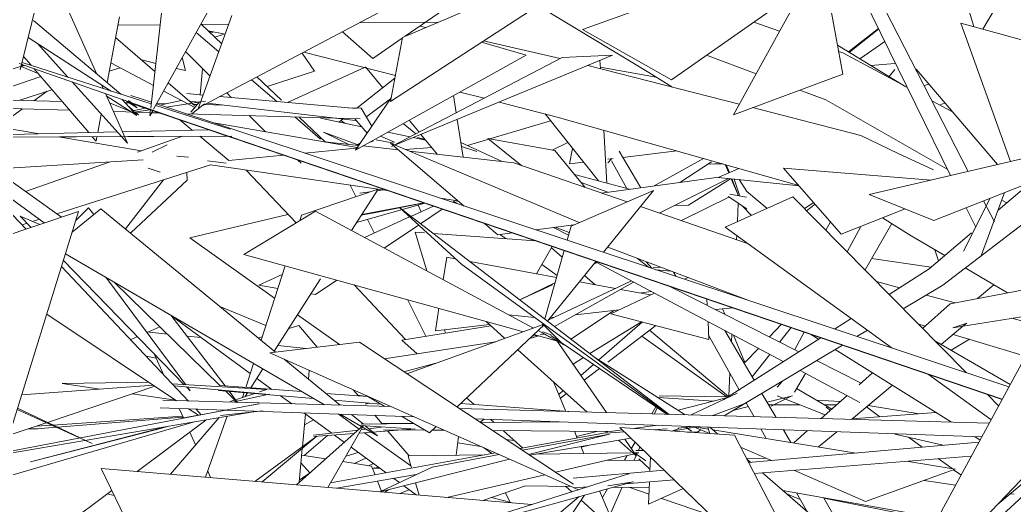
# Model space of a CAD drawing. Header units: millimetres. Extents: x 78096 to 288885, y -20632 to 149556.
# Drawn here: x 250028.1 to 250377.5, y 92837.4 to 93008 of the extents above; entities that cross this region are included whole.
import ezdxf

# ---------------------------------------------------------------- set-up
doc = ezdxf.new("R2010")
doc.units = ezdxf.units.MM
doc.layers.add('G-IMPT', color=8, linetype='Continuous', lineweight=9)
doc.layers.add('L-PLNT', color=71, linetype='Continuous', lineweight=9)

# ---------------------------------------------------------------- blocks, each defined once
blk = doc.blocks.new('ZZ-V - Tree Broadleaf 1 - 3dtree rotund SIMPLU-4826059-TOMH A-A')
at = {"layer": 'G-IMPT'}
for p, q in [((24460.09, 93124.25), (24378.67, 92976.61)), ((24377.69, 92976.95), (24392.87, 93111.06)), ((24355.11, 93085.62), (24331.81, 92990.47)), ((24341.09, 93028.36), (24358.58, 92989.16)), ((24336.43, 93007.79), (24367.2, 92981.9)), ((24362.34, 92985.99), (24366.68, 93009.1)), ((24363.72, 92983.02), (24334.59, 93001.83)), ((24337.85, 92999.72), (24348.5, 92987.92)), ((24332.45, 92993.09), (24377.86, 92978.47)), ((24332.96, 92995.19), (24335.63, 92992.07)), ((24252.03, 92967.19), (24331.85, 92991.61)), ((24331.43, 92992.75), (24404.16, 92967.21)), ((24332.11, 92991.69), (24333.52, 92992.12)), ((24332.18, 92991.98), (24333.52, 92992.12)), ((24336.6, 92990.93), (24355.87, 92968.42)), ((24350.05, 92986.21), (24369.5, 92964.68)), ((24360.34, 92985.2), (24360.91, 92983.93)), ((24361.72, 92982.11), (24369.5, 92964.68)), ((24372.94, 92977.07), (24369.2, 92979.48)), ((24369.89, 92979.64), (24372.94, 92977.07)), ((24370.66, 92981.49), (24377.93, 92979.07)), ((24676.81, 92874.63), (24369.8, 92979.07)), ((24369.84, 92978.98), (24676.8, 92874.62)), ((24371.08, 92978.63), (24377.63, 92976.4)), ((24377.39, 92974.28), (24377.64, 92976.49)), ((24378.51, 92976.31), (24377.39, 92974.28)), ((24378.41, 92976.14), (24388.68, 92972.64)), ((24379.42, 92977.97), (24405.53, 92969.56)), ((24379.71, 92978.48), (24679.17, 92878.98)), ((24359.06, 92968.49), (24360.26, 92974.9)), ((24310.34, 92967.31), (24365.9, 92968.66)), ((24367.7, 92968.7), (24397.82, 92969.43)), ((24739.15, 92972.04), (24630.12, 92946.65)), ((24652.84, 92937.5), (24739.44, 92971.76)), ((24406.19, 92967.19), (24310.11, 92966.72)), ((24310.11, 92966.72), (24367.4, 92967)), ((24310.58, 92966.71), (24406.19, 92967.19)), ((24357.12, 92966.95), (24358.47, 92965.37)), ((24358.47, 92965.37), (24358.77, 92966.95)), ((24369.61, 92967.01), (24404.25, 92967.17)), ((24401.26, 92968.36), (24676.78, 92874.58)), ((24579.54, 92935.13), (24603.34, 92945.81)), ((24603.34, 92945.81), (24664.14, 92883.98)), ((24652.84, 92937.5), (24630.12, 92946.65)), ((24352.33, 92940.7), (24310.83, 92926.72)), ((24352.33, 92940.7), (24325.22, 92853.21)), ((24329.14, 92939.53), (24333.88, 92934.49)), ((24675.26, 92837.71), (24796.91, 92939.29)), ((24579.54, 92935.13), (24638.24, 92892.58)), ((24633.05, 92794), (24707.15, 92930.53)), ((24763.08, 92929.82), (24635.14, 92795.63)), ((24346.31, 92921.29), (24390.88, 92873.99)), ((24341.14, 92904.58), (24386.7, 92874.11)), ((24419.46, 92890.95), (24450.99, 92894.66)), ((24450.99, 92894.66), (24526.17, 92844.78)), ((24419.46, 92890.95), (24526.21, 92843.56)), ((24650.95, 92883.37), (24672.91, 92867.45)), ((24671.67, 92876.32), (24675.57, 92872.35)), ((24326.05, 92855.91), (24415.51, 92873)), ((24330.72, 92870.98), (24357.08, 92859.03)), ((24330.87, 92871.45), (24352.86, 92861.03)), ((24470.07, 92868.48), (24381.02, 92871.64)), ((24381.88, 92874.24), (24462.12, 92872.01)), ((24390.91, 92871.29), (24394.39, 92868.97)), ((24393.51, 92871.2), (24395.43, 92869.16)), ((24394.53, 92869.05), (24404.04, 92870.83)), ((24413.24, 92872.55), (24415.76, 92873.02)), ((24486.13, 92871.35), (24672.22, 92866.17)), ((24326.94, 92855.43), (24415.01, 92870.39)), ((24388.66, 92867.96), (24394.32, 92869.01)), ((24402.15, 92868.87), (24417.11, 92870.58)), ((24669.63, 92861.4), (24491.59, 92867.72)), ((24308.29, 92841.88), (24392.58, 92866.58)), ((24335.37, 92852.64), (24382.88, 92864.93)), ((24379.33, 92863.82), (24335.37, 92852.64)), ((24372.92, 92849.22), (24397.04, 92867.28)), ((24379.33, 92863.82), (24384.01, 92865.12)), ((24542.47, 92864.7), (24582.74, 92861.94)), ((24542.47, 92864.7), (24620.35, 92789.66)), ((24582.74, 92861.94), (24620.35, 92789.66)), ((24354.73, 92860.15), (24357.08, 92859.03)), ((24668.62, 92859.54), (24587.75, 92852.32)), ((24665.79, 92854.65), (24589.72, 92848.52)), ((24360.22, 92850.29), (24371.85, 92826.42)), ((24360.22, 92850.29), (24511.52, 92837.55)), ((24487.57, 92829.95), (24545.54, 92848.36)), ((24558.07, 92849.67), (24526.12, 92846.81)), ((24543.6, 92847.75), (24545.75, 92848.4)), ((24693.34, 92849.08), (24633.67, 92794.28)), ((24487.93, 92829.25), (24547.03, 92845.57)), ((24531.22, 92843.82), (24526.21, 92843.41)), ((24526.5, 92843.43), (24527.97, 92842.78)), ((24538.26, 92844.14), (24547.3, 92845.55)), ((24561.6, 92846.26), (24544.58, 92844.89)), ((24345.42, 92828.63), (24363.99, 92842.54)), ((24454.43, 92778.01), (24528.18, 92840.36)), ((24530.06, 92840.88), (24490.91, 92781.85))]:
    blk.add_line(p, q, dxfattribs=at)
blk = doc.blocks.new('ZZ-V - Tree Broadleaf 2 - 3dtree rotund SIMPLU-4826084-TOMH A-A')
at = {"layer": 'G-IMPT'}
for p, q in [((24666.86, 93005.76), (24653.66, 93048.52)), ((24467.04, 93002.3), (24517.01, 93036.89)), ((24618.49, 93035.41), (24658.67, 92953.3)), ((24622.47, 93037.29), (24664.94, 92954.76)), ((24462.21, 93012.95), (24395.98, 92977.91)), ((24674.17, 93011.66), (24670.06, 93004.8)), ((24394.47, 92977.11), (24406.2, 93009.55)), ((24450.92, 93006.97), (24478.65, 93007.23)), ((24598.65, 93004.13), (24589.54, 93007.28)), ((24366.14, 93006.21), (24381.02, 93006.34)), ((24395.14, 93006.47), (24405.12, 93006.56)), ((24455.74, 92994.48), (24445.02, 93003.86)), ((24633.35, 93005.04), (24622.88, 92996.8)), ((24633.45, 93004.84), (24623.14, 92996.64)), ((24662.3, 93006.93), (24696.21, 92997.61)), ((24662.3, 93006.93), (24679.73, 92958.2)), ((24379.16, 92989.93), (24365.32, 93001.86)), ((24455.74, 92994.48), (24466.04, 93001.61)), ((24493.89, 93000.2), (24509.6, 92995.67)), ((24635.61, 93000.42), (24626.85, 92994.37)), ((24620.8, 92996.46), (24619.43, 92996.94)), ((24509.6, 92995.67), (24449.61, 92962.27)), ((24522.25, 92994.83), (24462.31, 92963.5)), ((24539.9, 92995.6), (24463.71, 92964.08)), ((24522.25, 92994.83), (24539.9, 92995.6)), ((24535.5, 92993.78), (24535.66, 92990.89)), ((24590.38, 92989.12), (24573, 92995.68)), ((24643.53, 92984.24), (24620.8, 92996.46)), ((24332.09, 92991.62), (24338.13, 92989.15)), ((24363.65, 92992.92), (24378.6, 92984.94)), ((24425.72, 92978.97), (24452.79, 92991.24)), ((24453.17, 92991.54), (24459.19, 92984.16)), ((24639.17, 92992.73), (24630.73, 92992.01)), ((24639.17, 92990.56), (24637.11, 92988.12)), ((24675.22, 92957.15), (24646.63, 92990.7)), ((24463.44, 92987.49), (24450.05, 92977.01)), ((24382.21, 92983.01), (24393.13, 92977.19)), ((24393.04, 92977.97), (24383.81, 92985.92)), ((24614.91, 92979.87), (24605.7, 92983.35)), ((24295.67, 92980.54), (24346.49, 92979.38)), ((24362.06, 92981.36), (24372.73, 92974.4)), ((24367.46, 92980.1), (24372.73, 92974.4)), ((24380.86, 92978.1), (24388.35, 92979.73)), ((24396.85, 92979.48), (24383.12, 92977.35)), ((24396.09, 92981.6), (24390.3, 92982.11)), ((24394.66, 92979.06), (24391.33, 92979.45)), ((24391.78, 92975.54), (24394.82, 92979.25)), ((24449.82, 92976.83), (24401.97, 92981.07)), ((24462.17, 92980.58), (24449.61, 92962.27)), ((24461.92, 92980.22), (24453.6, 92974.12)), ((24484.03, 92981.44), (24485, 92975.36)), ((24657.55, 92955.58), (24614.91, 92979.87)), ((24659.41, 92975.7), (24652.16, 92979.6)), ((24287.65, 92978.09), (24349.16, 92976.26)), ((24363.15, 92978.91), (24370.29, 92975.99)), ((24364.53, 92975.8), (24377.52, 92975.42)), ((24368.59, 92978.87), (24370.21, 92978.83)), ((24369.36, 92978.04), (24371.88, 92975.98)), ((24371.85, 92976.14), (24375.84, 92977.01)), ((24377.28, 92976.45), (24371.93, 92975.62)), ((24372.25, 92975.67), (24373.42, 92974.7)), ((24379.78, 92978.62), (24382.89, 92978.54)), ((24392.06, 92975.05), (24396.58, 92978.48)), ((24392.63, 92978.32), (24394.03, 92978.29)), ((24396.59, 92978.23), (24403.04, 92978.08)), ((24449.65, 92972.65), (24397.52, 92978.72)), ((24447.07, 92977.07), (24451.63, 92976.97)), ((24455.34, 92970.62), (24451.62, 92976.94)), ((24371.85, 92975.35), (24373.42, 92974.7)), ((24378.01, 92975.4), (24380.58, 92975.33)), ((24387.97, 92972.81), (24392.24, 92969.3)), ((24390.05, 92975.05), (24451.25, 92973.23)), ((24437.35, 92973.47), (24451.82, 92970.44)), ((24443.76, 92972.12), (24445.14, 92973.18)), ((24453.7, 92968.24), (24449.39, 92973.27)), ((24468.48, 92972.78), (24471.95, 92968.54)), ((24485.37, 92973.04), (24487.5, 92959.73)), ((24496.84, 92966.2), (24518.14, 92972.56)), ((24516.23, 92974.96), (24534.95, 92951.41)), ((24399.86, 92971.79), (24450.23, 92963.18)), ((24536.87, 92969.23), (24537.9, 92950.62)), ((24394.86, 92967.13), (24405.15, 92958.64)), ((24438.35, 92968.51), (24447.25, 92964.26)), ((24438.35, 92968.51), (24450.75, 92963.93)), ((24454.38, 92964.93), (24455.86, 92965.41)), ((24463.06, 92964.68), (24456.84, 92965.88)), ((24463.3, 92965.09), (24458.39, 92967.16)), ((24460.87, 92968.54), (24468.8, 92966.89)), ((24469.93, 92966.65), (24474.22, 92965.75)), ((24471.38, 92966.64), (24473.99, 92966.03)), ((24472.59, 92967.75), (24478.29, 92960.77)), ((24488.97, 92963.84), (24496.45, 92966.08)), ((24496.15, 92966.32), (24519.61, 92962.1)), ((24496.15, 92966.32), (24508.08, 92956.75)), ((24305.43, 92962.15), (24340.27, 92936.64)), ((24309.43, 92964.96), (24346.31, 92938.68)), ((24431.76, 92961.19), (24451.04, 92963.04)), ((24450.08, 92964.02), (24451.26, 92964.68)), ((24528.23, 92936.76), (24461.97, 92964.64)), ((24461.97, 92964.64), (24487.79, 92942.57)), ((24467.16, 92962.45), (24476.38, 92963.11)), ((24486.67, 92964.91), (24501.15, 92958.2)), ((24486.89, 92963.5), (24492.2, 92961.75)), ((24518.77, 92962.25), (24524.18, 92964.96)), ((24519.61, 92962.1), (24530.31, 92949.09)), ((24542.28, 92961.85), (24549.85, 92949)), ((24405.15, 92958.64), (24424.28, 92960.47)), ((24538.26, 92957.73), (24539.56, 92959.16)), ((24539.55, 92958.47), (24544.98, 92948.72)), ((24571.88, 92959.3), (24554.61, 92949.65)), ((24574.66, 92958.07), (24563.57, 92950.89)), ((24578.2, 92957.51), (24573.49, 92957.31)), ((24578.61, 92957.4), (24574.19, 92957.29)), ((24576.99, 92952.64), (24584.36, 92955.76)), ((24579.53, 92957.13), (24580.75, 92954.24)), ((24580.98, 92954.33), (24579.91, 92957.03)), ((24620.29, 92932.73), (24599.99, 92955.94)), ((24651.9, 92951.72), (24599.99, 92955.94)), ((24526.55, 92953.66), (24545.93, 92948.46)), ((24536.08, 92947.11), (24577.31, 92952.78)), ((24556.37, 92940.12), (24580.71, 92952.25)), ((24581.33, 92952.19), (24566.68, 92942.92)), ((24576.99, 92952.64), (24605.48, 92949.66)), ((24581.63, 92952.16), (24584.14, 92946.2)), ((24584.22, 92946.19), (24581.86, 92952.13)), ((24582.64, 92952.05), (24584.55, 92946.36)), ((24584.42, 92951.86), (24587.13, 92947.69)), ((24430.67, 92939.41), (24457.52, 92948.56)), ((24448.21, 92933.98), (24457.52, 92948.56)), ((24459.49, 92948.23), (24457.11, 92947.91)), ((24554.35, 92948.02), (24525.35, 92935.52)), ((24528.87, 92950.84), (24538.26, 92947.48)), ((24554.35, 92948.02), (24536.71, 92926.32)), ((24587.01, 92947.79), (24594.21, 92941.71)), ((24684.53, 92948.89), (24675.38, 92941.09)), ((24454.7, 92947.6), (24451.18, 92947.13)), ((24484.55, 92944.57), (24485.92, 92944.17)), ((24564.13, 92937.44), (24581.03, 92945.86)), ((24581.03, 92945.86), (24564.88, 92937.89)), ((24580.55, 92945.95), (24587.08, 92941.61)), ((24581.09, 92946.79), (24586.95, 92945.66)), ((24672.67, 92945.34), (24663.29, 92926.72)), ((24677.67, 92947.32), (24669.62, 92925.39)), ((24670.27, 92944.39), (24674.09, 92936.97)), ((24678.43, 92943.69), (24677, 92944.51)), ((24350.06, 92933.37), (24360.15, 92941.61)), ((24351.35, 92937.54), (24355.84, 92941.97)), ((24357.66, 92939.58), (24355.84, 92941.97)), ((24360.15, 92941.61), (24421.51, 92891.19)), ((24410.37, 92925.58), (24435.6, 92940.76)), ((24512.12, 92899.63), (24435.6, 92940.76)), ((24449.97, 92936.74), (24474.02, 92943.56)), ((24451.79, 92939.59), (24473.59, 92943.71)), ((24456.77, 92940.25), (24473.76, 92943.65)), ((24465.15, 92941.92), (24486.94, 92921.98)), ((24465.15, 92941.92), (24559.87, 92869.3)), ((24477.05, 92942.53), (24469.06, 92938.91)), ((24471.63, 92942.88), (24472.72, 92940.57)), ((24472.4, 92936.36), (24480.03, 92941.52)), ((24561.78, 92942.81), (24566.68, 92942.92)), ((24585.73, 92942.39), (24588.78, 92939.28)), ((24620.29, 92932.73), (24642.71, 92941.58)), ((24691.2, 92941.77), (24655.94, 92914.77)), ((24664.2, 92941.99), (24667.54, 92935.17)), ((24331.82, 92939.03), (24335.65, 92935.08)), ((24331.82, 92939.03), (24338.75, 92936.13)), ((24430.67, 92939.41), (24430.02, 92937.4)), ((24456.77, 92940.25), (24451.62, 92939.32)), ((24468.64, 92938.72), (24452.77, 92931.53)), ((24459.73, 92927.79), (24471.72, 92935.9)), ((24494.96, 92936.44), (24499.61, 92932.46)), ((24526.36, 92935.96), (24512.96, 92934.21)), ((24519.15, 92935.01), (24524.44, 92932.33)), ((24523.94, 92930.56), (24525.35, 92935.52)), ((24504.71, 92933.13), (24499.61, 92932.46)), ((24666.08, 92933.15), (24651.2, 92920.47)), ((24516.09, 92902.86), (24522.92, 92926.94)), ((24346.98, 92923.43), (24389.45, 92879.74)), ((24347.71, 92925.81), (24438.67, 92872.67)), ((24410.37, 92925.58), (24508.63, 92898.37)), ((24480.47, 92916.64), (24481.7, 92924.54)), ((24484.76, 92923.97), (24481.7, 92924.54)), ((24548.72, 92924.15), (24552.58, 92921.04)), ((24424.89, 92921.56), (24416.43, 92895.37)), ((24486.94, 92921.98), (24559.42, 92869.31)), ((24520.21, 92917.41), (24489.76, 92923.05)), ((24534.12, 92923.13), (24517.05, 92902.12)), ((24533.27, 92922.08), (24534.48, 92922.68)), ((24533.98, 92922.95), (24599.91, 92887.85)), ((24551.79, 92922.98), (24553.68, 92920.68)), ((24556.95, 92921.03), (24554.17, 92921.01)), ((24560.63, 92919.63), (24555.13, 92920.19)), ((24555.14, 92920.19), (24560.68, 92919.61)), ((24555.21, 92920.17), (24560.68, 92919.61)), ((24651.2, 92920.47), (24637.09, 92911.49)), ((24389.96, 92879.71), (24361.91, 92917.51)), ((24423.88, 92918.44), (24415.61, 92914.69)), ((24421.08, 92891.55), (24437.35, 92916.99)), ((24435.61, 92911.48), (24443.07, 92916.53)), ((24517.29, 92902.41), (24546.56, 92916.25)), ((24561.32, 92919.37), (24562.16, 92917.86)), ((24565.16, 92916.86), (24566.4, 92917.45)), ((24364.87, 92915.79), (24401.93, 92879.5)), ((24422.32, 92913.61), (24415.61, 92914.69)), ((24519.7, 92915.6), (24507.39, 92909.53)), ((24518.86, 92914.91), (24507.39, 92909.53)), ((24547.33, 92915.84), (24519.55, 92900.21)), ((24540.92, 92913.58), (24528.27, 92915.92)), ((24553.32, 92911.29), (24542.72, 92913.25)), ((24560.04, 92914.31), (24605.41, 92891.35)), ((24640.73, 92913.81), (24632.65, 92916)), ((24655.94, 92914.77), (24642.05, 92906.44)), ((24699.23, 92915.95), (24658.62, 92908.19)), ((24435.61, 92911.48), (24433.99, 92911.74)), ((24539.33, 92904.7), (24554.68, 92911.93)), ((24553.59, 92912.51), (24550, 92912.08)), ((24573.11, 92909.87), (24573.21, 92907.65)), ((24660.27, 92908.5), (24650.1, 92911.26)), ((24477.67, 92898.72), (24478.9, 92906.61)), ((24540.62, 92905.89), (24525.31, 92895.79)), ((24526.86, 92904.32), (24542.24, 92906.07)), ((24582.35, 92906.72), (24576.1, 92906.18)), ((24579.38, 92904.53), (24578.6, 92906.4)), ((24658.62, 92908.19), (24648.86, 92899.51)), ((24403.77, 92879.31), (24384.76, 92904.16)), ((24384.92, 92903.95), (24412.64, 92883.66)), ((24512.53, 92903.39), (24503.38, 92904.33)), ((24518.02, 92903.32), (24519.57, 92903.49)), ((24539.33, 92904.7), (24573.77, 92895.68)), ((24623.81, 92903.04), (24617.95, 92899.32)), ((24693.41, 92905.22), (24659.5, 92899.7)), ((24689.47, 92900.58), (24680.26, 92903.08)), ((24426.17, 92899.5), (24429.71, 92900.61)), ((24436.19, 92892.92), (24429.71, 92900.61)), ((24497.19, 92900.48), (24465.9, 92895.43)), ((24515.52, 92900.86), (24467.69, 92883.58)), ((24477.67, 92898.72), (24496.73, 92900.89)), ((24485.29, 92871.9), (24516.01, 92900.86)), ((24502.14, 92896.03), (24495.47, 92902.02)), ((24520.65, 92895.05), (24513.77, 92898.74)), ((24515.25, 92899.91), (24515.6, 92901.15)), ((24515.34, 92901.14), (24522.73, 92893.75)), ((24550.08, 92901.89), (24531.98, 92890.67)), ((24573.48, 92901.92), (24573.77, 92895.68)), ((24579.43, 92898.75), (24589.68, 92881.34)), ((24599.26, 92900.97), (24595.09, 92896.57)), ((24629.5, 92898.92), (24625.82, 92896.71)), ((24649.83, 92900.37), (24647.26, 92901.14)), ((24663.01, 92900.28), (24655.37, 92893.87)), ((24664.38, 92901.42), (24659.5, 92899.7)), ((24664.38, 92901.42), (24663.03, 92900.29)), ((24376.17, 92898.3), (24383.51, 92897.53)), ((24390.38, 92896.82), (24395.37, 92896.3)), ((24415.46, 92896.17), (24416.82, 92896.59)), ((24465.9, 92895.43), (24471.26, 92890.64)), ((24510.9, 92896.04), (24514.04, 92896.88)), ((24511.71, 92896.81), (24513.38, 92897.06)), ((24512.3, 92897.36), (24520.65, 92895.05)), ((24514.49, 92897.23), (24516.53, 92897.54)), ((24515.09, 92898.01), (24522.52, 92893.96)), ((24515.33, 92898.38), (24518.38, 92897.27)), ((24518.23, 92897.08), (24558.99, 92869.32)), ((24520.29, 92895.35), (24537.79, 92869.91)), ((24573.7, 92897.13), (24584.37, 92877.97)), ((24613.12, 92896.25), (24579, 92874.55)), ((24586.47, 92887.49), (24582.45, 92897.14)), ((24683.02, 92890.35), (24659.6, 92897.42)), ((24422.33, 92893.5), (24432.33, 92892.47)), ((24459.7, 92888.88), (24498.88, 92894.85)), ((24531.04, 92870.1), (24506.62, 92892.01)), ((24620.73, 92893.66), (24579.2, 92868.76)), ((24591.21, 92892.48), (24586.47, 92887.49)), ((24378.9, 92890.59), (24382.31, 92883.1)), ((24424.56, 92888.69), (24444.25, 92872.51)), ((24529.71, 92889.27), (24526.04, 92886.99)), ((24533.73, 92889.33), (24565.44, 92869.14)), ((24413.79, 92887.21), (24411.06, 92878.77)), ((24412.83, 92878.63), (24417.08, 92885.28)), ((24433.38, 92884.77), (24433.11, 92881.67)), ((24466.64, 92884.27), (24477.85, 92887.25)), ((24611.63, 92888.2), (24627.26, 92880.29)), ((24414.96, 92881.96), (24420.26, 92878.08)), ((24605.81, 92884.71), (24626.87, 92873.49)), ((24631.29, 92883.88), (24626.6, 92879.7)), ((24332.34, 92876.21), (24378.58, 92879.54)), ((24341.39, 92866.47), (24379.13, 92879.17)), ((24418.4, 92878.01), (24385.23, 92879.99)), ((24385.85, 92879.34), (24418.11, 92876.39)), ((24390.23, 92878.94), (24391.51, 92877.62)), ((24391.51, 92877.62), (24390.55, 92878.91)), ((24401.93, 92879.45), (24430.75, 92877.29)), ((24415.84, 92877.17), (24418.4, 92878.01)), ((24450.61, 92875.81), (24448.84, 92877.91)), ((24519.19, 92880.73), (24523.57, 92870.35)), ((24638.25, 92879.53), (24623.9, 92867.51)), ((24401.44, 92877.74), (24434.89, 92874.88)), ((24403.94, 92877.53), (24408.03, 92873.52)), ((24408.21, 92873.51), (24405.22, 92877.42)), ((24405.58, 92873.81), (24414.24, 92876.65)), ((24406.37, 92873.56), (24419.33, 92876.41)), ((24410.48, 92876.97), (24409.91, 92875.23)), ((24410.85, 92875.54), (24411.7, 92876.86)), ((24423.27, 92875.87), (24427.22, 92872.98)), ((24439.2, 92876.66), (24453.96, 92875.56)), ((24459.91, 92872.07), (24453.4, 92875.89)), ((24488.67, 92875.09), (24491.26, 92872.77)), ((24567.52, 92869.08), (24583.75, 92876.81)), ((24592.42, 92876.68), (24597.38, 92868.25)), ((24622.34, 92875.91), (24613.24, 92867.81)), ((24387.62, 92871.41), (24389.15, 92868.05)), ((24442.12, 92874.26), (24458.59, 92872.85)), ((24454.46, 92873.2), (24453.05, 92872.91)), ((24486.57, 92873.12), (24524.55, 92870.28)), ((24575.19, 92868.87), (24585.86, 92872.9)), ((24586.92, 92873.39), (24589.66, 92868.47)), ((24384.58, 92848.24), (24401.73, 92868.23)), ((24396.93, 92847.2), (24404.56, 92868.69)), ((24432.01, 92869.48), (24430.97, 92857.9)), ((24431.49, 92869.85), (24441.26, 92862.7)), ((24431.66, 92865.64), (24434.82, 92867.42)), ((24443.47, 92869.43), (24450.95, 92864.1)), ((24444.26, 92869.4), (24455.1, 92863.07)), ((24448.2, 92869.26), (24452.37, 92865.83)), ((24458.95, 92865.92), (24456.38, 92868.97)), ((24475.67, 92862.85), (24465.78, 92868.64)), ((24494.86, 92867.61), (24493.39, 92866.53)), ((24497.13, 92867.53), (24498.34, 92866.44)), ((24327.92, 92861.94), (24340.98, 92866.33)), ((24428.83, 92844.51), (24452.34, 92865.33)), ((24434.81, 92861.94), (24450.61, 92863.8)), ((24439.95, 92843.58), (24452.4, 92865.39)), ((24450.85, 92862.68), (24470.55, 92864.17)), ((24451.34, 92865.35), (24469.02, 92864.17)), ((24469.94, 92866.08), (24451.58, 92865.82)), ((24451.99, 92863.96), (24453.3, 92864.12)), ((24453.04, 92865.29), (24457.31, 92861.78)), ((24454.32, 92864.24), (24458.8, 92864.77)), ((24469.9, 92866.22), (24459.24, 92866.14)), ((24474.1, 92863.77), (24459.46, 92863.88)), ((24475.67, 92862.85), (24477.95, 92864.99)), ((24522.27, 92866.63), (24493.57, 92866.41)), ((24537.4, 92863.09), (24543.34, 92863.86)), ((24547.3, 92864.37), (24555.69, 92865.45)), ((24554.34, 92863.88), (24559.09, 92864.23)), ((24560.8, 92863.44), (24563.24, 92864.36)), ((24560.87, 92863.44), (24568.82, 92864.79)), ((24568.5, 92865), (24563.04, 92864.47)), ((24565.56, 92864.85), (24567.64, 92863.34)), ((24565.66, 92864.85), (24567.64, 92863.34)), ((24574, 92862.54), (24568.44, 92864.96)), ((24573.6, 92864.12), (24568.44, 92864.96)), ((24571, 92863.84), (24569.68, 92863.05)), ((24574.07, 92862.53), (24573.39, 92864.82)), ((24576.97, 92862.33), (24574.12, 92864.8)), ((24625.56, 92855.69), (24575.2, 92863.86)), ((24592.06, 92864.16), (24593.92, 92860.83)), ((24599.96, 92863.88), (24602.58, 92859.42)), ((24391.41, 92863.07), (24393.45, 92858.58)), ((24414.29, 92845.74), (24436.02, 92861.58)), ((24416.86, 92845.52), (24436.07, 92861.59)), ((24439.72, 92861.83), (24431.58, 92854.82)), ((24434.96, 92861.47), (24449.2, 92862.55)), ((24442.2, 92862.02), (24445.7, 92859.45)), ((24452.75, 92862.82), (24469.08, 92851.18)), ((24455.13, 92863.05), (24457.31, 92861.78)), ((24468.42, 92854.68), (24461.03, 92863.45)), ((24480.81, 92863.72), (24476.63, 92863.75)), ((24485.85, 92861.48), (24485.04, 92854.91)), ((24538.26, 92863.28), (24497.82, 92863.59)), ((24501.57, 92863.56), (24508.38, 92857.47)), ((24507.33, 92857.28), (24537.34, 92862.75)), ((24508.26, 92856.66), (24538.84, 92862.39)), ((24538.84, 92862.39), (24510.43, 92855.22)), ((24510.9, 92854.91), (24546.35, 92860.96)), ((24526.51, 92863.37), (24527.53, 92860.96)), ((24537.53, 92862.65), (24544.09, 92863.13)), ((24544.2, 92860.59), (24548.35, 92854.56)), ((24569.68, 92863.05), (24566.14, 92863.08)), ((24608.48, 92863.58), (24603.62, 92859.25)), ((24618.77, 92863.21), (24612.35, 92857.84)), ((24430.91, 92857.27), (24429.85, 92845.41)), ((24448.04, 92857.74), (24460.35, 92848.72)), ((24528.79, 92857.96), (24529.82, 92855.52)), ((24548.35, 92854.56), (24542.04, 92860.22)), ((24595.8, 92853.03), (24584.91, 92857.78)), ((24439.12, 92853.63), (24430.7, 92854.96)), ((24440.86, 92845.17), (24498.8, 92855.73)), ((24503.74, 92853.54), (24458.19, 92842.06)), ((24495.04, 92855.04), (24468.09, 92854.68)), ((24469.31, 92850.36), (24468.09, 92854.68)), ((24476.56, 92850.73), (24500.12, 92855.14)), ((24546.36, 92855.74), (24513.13, 92855.29)), ((24519.91, 92848.94), (24547.6, 92855.37)), ((24549.11, 92855.78), (24547.53, 92855.76)), ((24547.62, 92855.73), (24551.63, 92853)), ((24547.77, 92855.41), (24549.17, 92855.73)), ((24548.07, 92856.61), (24550.87, 92856.6)), ((24549.22, 92853.67), (24553.07, 92849.99)), ((24553.04, 92849.22), (24553.23, 92854.33)), ((24593.72, 92853.94), (24586.96, 92853.83)), ((24588.47, 92852.38), (24587.1, 92853.57)), ((24430.46, 92852.25), (24433.6, 92848.73)), ((24455.24, 92851.08), (24445.14, 92852.68)), ((24454.22, 92851.24), (24455.65, 92851.96)), ((24455.24, 92851.08), (24456.47, 92848.02)), ((24457.56, 92850.62), (24455.54, 92850.32)), ((24456.31, 92850.24), (24456.12, 92850.61)), ((24458.05, 92850.41), (24456.54, 92850.34)), ((24456.54, 92850.34), (24458.05, 92850.41)), ((24476.56, 92850.73), (24458.19, 92842.06)), ((24549.68, 92853.23), (24538.26, 92853.05)), ((24628.81, 92838.65), (24660.37, 92850.05)), ((24660.37, 92850.05), (24643.21, 92852.83)), ((24397.67, 92849.3), (24398.69, 92847.05)), ((24429.92, 92846.26), (24433.3, 92848.47)), ((24442.99, 92843.32), (24470.98, 92848.1)), ((24463.06, 92846.75), (24465.04, 92845.29)), ((24481.69, 92840.06), (24516.1, 92848.05)), ((24615.64, 92828.87), (24592.65, 92848.76)), ((24628.81, 92838.65), (24603.59, 92849.64)), ((24457.37, 92845.78), (24458.91, 92841.98)), ((24466.58, 92844.17), (24470.95, 92840.97)), ((24471.97, 92840.88), (24470.75, 92845.22)), ((24509.32, 92844.12), (24494.3, 92839)), ((24525.41, 92843.92), (24509.32, 92844.12)), ((24523.53, 92843.94), (24525.65, 92842.05)), ((24552.84, 92843.58), (24540.38, 92843.73)), ((24552.62, 92837.67), (24552.91, 92845.56)), ((24552.62, 92837.67), (24564.76, 92843.22)), ((24660.4, 92844.4), (24649.44, 92846.1)), ((24364.87, 92840.74), (24362.36, 92841.32)), ((24461.16, 92842.81), (24459.93, 92841.9)), ((24497.36, 92840.04), (24504.66, 92838.13)), ((24535.38, 92842.35), (24539.31, 92833.01)), ((24649.78, 92833.56), (24599.8, 92842.58)), ((24604.55, 92841.72), (24608.05, 92835.44)), ((24614, 92840.01), (24623.64, 92823.64)), ((24681.06, 92841.19), (24679.69, 92841.4)), ((24528.9, 92839.14), (24537.39, 92831.55))]:
    blk.add_line(p, q, dxfattribs=at)
blk = doc.blocks.new('ZZ-V - Tree Broadleaf 2 - 3dtree rotund SIMPLU-4826109-TOMH A-A')
at = {"layer": 'G-IMPT'}
for p, q in [((24461.95, 92979.38), (24552.66, 93038.49)), ((24552.3, 93038.49), (24466.1, 93001.9)), ((24529.42, 93004.69), (24616.09, 93035.8)), ((24582.42, 92974.69), (24613.25, 93030.61)), ((24620.88, 92989), (24613.25, 93030.61)), ((24560.6, 92987), (24607.21, 93019.66)), ((24552.65, 92989.5), (24513.69, 93013.1)), ((24393.58, 93003.65), (24401.58, 92996.79)), ((24395.46, 93006.47), (24402.63, 92999.67)), ((24403.82, 93002.98), (24397.86, 93004.2)), ((24398.12, 93003.95), (24399.48, 93003.58)), ((24474.29, 93005.38), (24472.19, 93005.86)), ((24560.6, 92987), (24529.42, 93004.69)), ((24403.09, 93002.86), (24400.24, 93001.94)), ((24461.95, 92979.38), (24466.1, 93001.9)), ((24521.5, 92994.44), (24494.62, 93000.67)), ((24389.85, 92996.88), (24398.49, 92988.22)), ((24463.62, 92988.46), (24431.51, 92996.7)), ((24643.01, 92984.52), (24619.02, 92999.15)), ((24374.49, 92993.96), (24379.48, 92992.74)), ((24389.85, 92990.2), (24388.74, 92994.85)), ((24435.15, 92990.05), (24430.82, 92996.34)), ((24366.88, 92991.19), (24363.09, 92989.97)), ((24386.61, 92990.99), (24389.85, 92990.2)), ((24395.09, 92981.69), (24395.9, 92990.81)), ((24435.15, 92990.05), (24418.56, 92984.57)), ((24584.44, 92978.36), (24531.26, 92992.02)), ((24555.23, 92987.89), (24535.64, 92991.37)), ((24339.04, 92988.08), (24315.72, 92980.08)), ((24413.07, 92986.95), (24422, 92979.3)), ((24414.98, 92987.96), (24423.62, 92979.76)), ((24560.79, 92984.44), (24552.65, 92989.5)), ((24582.42, 92974.69), (24620.88, 92989)), ((24342.97, 92983.49), (24331.3, 92979.73)), ((24336.61, 92979.6), (24341.28, 92982.94)), ((24494.78, 92980.47), (24486.23, 92982.66)), ((24649.47, 92984.81), (24651.04, 92985.52)), ((24404.35, 92982.34), (24405.96, 92980.72)), ((24520.45, 92973.88), (24500.06, 92979.11)), ((24323.81, 92970.45), (24332.63, 92976.75)), ((24627.23, 92967.36), (24589.08, 92977.17)), ((24655.17, 92978.34), (24656.81, 92978.75)), ((24295, 92975.24), (24338.54, 92968)), ((24412.27, 92974.39), (24417.94, 92968.7)), ((24428.28, 92973.91), (24437.35, 92966.14)), ((24429.84, 92973.86), (24439.11, 92965.08)), ((24444.48, 92972.67), (24445.85, 92971.69)), ((24605.34, 92949.82), (24520.45, 92973.88)), ((24466.39, 92971.62), (24470.78, 92967.92)), ((24345.24, 92966.88), (24374.39, 92962.03)), ((24388.82, 92967.1), (24373.07, 92961.57)), ((24450.71, 92963.87), (24438.99, 92965.19)), ((24640.31, 92961.01), (24627.23, 92967.36)), ((24378.16, 92961.47), (24383.39, 92964.08)), ((24464.71, 92962.3), (24452.18, 92963.71)), ((24505.2, 92957.74), (24468.57, 92961.86)), ((24524.83, 92957.36), (24525.86, 92962.85)), ((24543.58, 92959.65), (24562.48, 92961.97)), ((24322.64, 92955.54), (24375.01, 92958.77)), ((24386.78, 92960.08), (24390.95, 92959.71)), ((24397.6, 92958.47), (24404.19, 92957.7)), ((24429.35, 92958.75), (24430.52, 92957.6)), ((24538.26, 92959), (24540.17, 92959.24)), ((24640.31, 92961.01), (24652.69, 92955.3)), ((24363, 92958.03), (24333.63, 92947.71)), ((24398.68, 92957.06), (24344.64, 92939.87)), ((24376.76, 92955.94), (24380.93, 92954.48)), ((24460.91, 92948.02), (24398.68, 92957.06)), ((24411.25, 92955.23), (24428.71, 92936.62)), ((24545.05, 92944.01), (24505.2, 92957.74)), ((24524.83, 92957.36), (24529.74, 92957.96)), ((24368.81, 92934.5), (24382.12, 92951.79)), ((24370.72, 92933.15), (24390.52, 92951.62)), ((24390.38, 92954.42), (24390.52, 92951.62)), ((24447.76, 92949.93), (24449.76, 92945.92)), ((24485.61, 92944.43), (24479.53, 92945.31)), ((24484.08, 92944.26), (24485.26, 92943.41)), ((24587.41, 92929.42), (24549.77, 92942.39)), ((24584.11, 92943.58), (24583.79, 92937.03)), ((24607.34, 92941.74), (24610.64, 92943.76)), ((24608.13, 92940.93), (24611.12, 92943.21)), ((24338.53, 92937.92), (24336.43, 92937.25)), ((24425.88, 92939.64), (24391.4, 92931.44)), ((24453.8, 92937.83), (24456.13, 92933.15)), ((24644.91, 92932.12), (24634.75, 92938.44)), ((24334.23, 92936.55), (24332.47, 92935.99)), ((24524.7, 92933.24), (24519.8, 92935.1)), ((24614.86, 92934.09), (24616.52, 92937.03)), ((24627.13, 92935.43), (24622.35, 92926.47)), ((24638.04, 92936.39), (24628.64, 92920.08)), ((24391.4, 92931.44), (24421.19, 92910.12)), ((24470.54, 92933.39), (24474.63, 92919.78)), ((24470.54, 92933.39), (24473.84, 92933.15)), ((24476.86, 92932.94), (24512.89, 92930.35)), ((24500.38, 92932.56), (24502.42, 92931.1)), ((24583.55, 92932.22), (24583.48, 92930.78)), ((24656.67, 92925.13), (24644.91, 92932.12)), ((24513.17, 92918.72), (24518.75, 92928.36)), ((24518.45, 92927.84), (24522.26, 92924.64)), ((24587.82, 92909.33), (24538.26, 92928.11)), ((24654.48, 92923.27), (24653.17, 92927.21)), ((24651.9, 92921.06), (24630.93, 92924.07)), ((24515.08, 92922.01), (24520.43, 92918.18)), ((24678.7, 92912.03), (24663.88, 92920.84)), ((24530.04, 92918.1), (24533.86, 92914.89)), ((24449.13, 92914.85), (24467.16, 92895.63)), ((24673.94, 92914.86), (24668.22, 92910.02)), ((24467.86, 92909.66), (24474.29, 92896.78)), ((24401.99, 92907.24), (24418.11, 92900.59)), ((24429.26, 92904.34), (24443.95, 92893.83)), ((24380.9, 92900.08), (24376.69, 92898.24)), ((24480.83, 92899.08), (24481.19, 92897.89)), ((24550.43, 92901.8), (24535.08, 92888.48)), ((24538.26, 92887.71), (24555.13, 92900.56)), ((24552.91, 92898.87), (24580.62, 92875.58)), ((24598.68, 92894.76), (24602.66, 92899.81)), ((24373.03, 92896.64), (24370.57, 92895.56)), ((24550.21, 92896.81), (24580.18, 92875.3)), ((24581.83, 92897.47), (24581.7, 92894.88)), ((24607.28, 92898.24), (24603.99, 92892.07)), ((24612.31, 92895.73), (24609.53, 92897.47)), ((24658.86, 92891.84), (24665.3, 92895.7)), ((24659.05, 92866.54), (24618.13, 92892.1)), ((24679.6, 92879.77), (24653.12, 92895.18)), ((24376.03, 92889.76), (24379.57, 92889.11)), ((24589.01, 92882.48), (24595.21, 92890.35)), ((24533.23, 92886.87), (24528.78, 92883.01)), ((24529.92, 92881.36), (24535.3, 92885.46)), ((24581.15, 92883.74), (24580.76, 92875.67)), ((24607.68, 92883.71), (24603.88, 92877.12)), ((24376.98, 92880.61), (24346.56, 92880.15)), ((24359.85, 92878.19), (24346.56, 92880.15)), ((24597.81, 92878.89), (24599.58, 92880.9)), ((24617, 92871.16), (24604.62, 92878.39)), ((24386.31, 92874.28), (24371.23, 92876.51)), ((24450.39, 92876.08), (24452.7, 92875.65)), ((24522.61, 92877.66), (24521.05, 92876.31)), ((24521.6, 92875.02), (24523.74, 92876.65)), ((24556.05, 92875.22), (24575.39, 92873.93)), ((24580.03, 92875.41), (24556.32, 92875.82)), ((24579.84, 92875.09), (24562.97, 92870.72)), ((24603.11, 92875.79), (24594.22, 92873.63)), ((24595.68, 92872.18), (24602.45, 92875.57)), ((24614.7, 92869.12), (24597.81, 92875.83)), ((24553.75, 92869.47), (24555.19, 92871.91)), ((24554.67, 92869.44), (24555.63, 92871.61)), ((24587.67, 92872.04), (24582.65, 92870.83)), ((24605.68, 92872.7), (24594.76, 92872.7)), ((24619.97, 92873.8), (24611.72, 92874.25)), ((24618.73, 92872.7), (24614.36, 92872.7)), ((24616.48, 92870.7), (24614.99, 92871.86)), ((24633.91, 92868.47), (24629.14, 92871.91)), ((24647.68, 92869.54), (24629.81, 92872.46)), ((24388.86, 92868.68), (24343.31, 92865.56)), ((24344.89, 92864.81), (24389, 92868.36)), ((24614.71, 92869.12), (24613.47, 92869.5)), ((24624.14, 92867.71), (24653.52, 92869.99)), ((24337.83, 92864.24), (24334.58, 92864.17)), ((24342.76, 92865.52), (24337.51, 92865.16)), ((24337.83, 92864.24), (24344.41, 92864.77)), ((24502.47, 92860.5), (24505.42, 92860.12)), ((24534.38, 92863.31), (24527.31, 92861.48)), ((24639.17, 92862.35), (24656.06, 92858.41)), ((24648.78, 92857.77), (24643.96, 92861.23)), ((24669.03, 92860.3), (24667.12, 92861.5)), ((24485.59, 92859.33), (24493.64, 92858.02)), ((24494.56, 92857.61), (24497.52, 92855.5)), ((24531.36, 92858.4), (24528.86, 92857.8)), ((24546.52, 92857.23), (24547.86, 92859.5)), ((24549, 92856.61), (24549.56, 92857.87)), ((24446.28, 92854.65), (24450.54, 92855.91)), ((24449.11, 92852.05), (24453.26, 92853.92)), ((24544.11, 92853.15), (24545, 92854.65)), ((24547.49, 92853.2), (24548.13, 92854.65)), ((24659.25, 92850.23), (24654.39, 92853.73)), ((24662.35, 92847.99), (24659.79, 92849.84)), ((24536.36, 92840.02), (24538.19, 92843.13)), ((24538.95, 92833.87), (24543.29, 92843.69)), ((24545.68, 92843.66), (24552.75, 92841.23)), ((24465.25, 92841.45), (24468.45, 92842.8)), ((24503.91, 92838.33), (24502.32, 92841.73)), ((24557.12, 92839.72), (24574.66, 92833.68)), ((24605.86, 92839.38), (24601.39, 92841.2)), ((24648.23, 92832.97), (24614.12, 92839.81))]:
    blk.add_line(p, q, dxfattribs=at)

msp = doc.modelspace()

# ---------------------------------------------------------------- block references
at = {"layer": 'L-PLNT'}
for name in ['ZZ-V - Tree Broadleaf 1 - 3dtree rotund SIMPLU-4826059-TOMH A-A', 'ZZ-V - Tree Broadleaf 2 - 3dtree rotund SIMPLU-4826109-TOMH A-A', 'ZZ-V - Tree Broadleaf 2 - 3dtree rotund SIMPLU-4826084-TOMH A-A']:
    msp.add_blockref(name, (225696.455, 0), dxfattribs=at)

doc.saveas('drawing.dxf')
